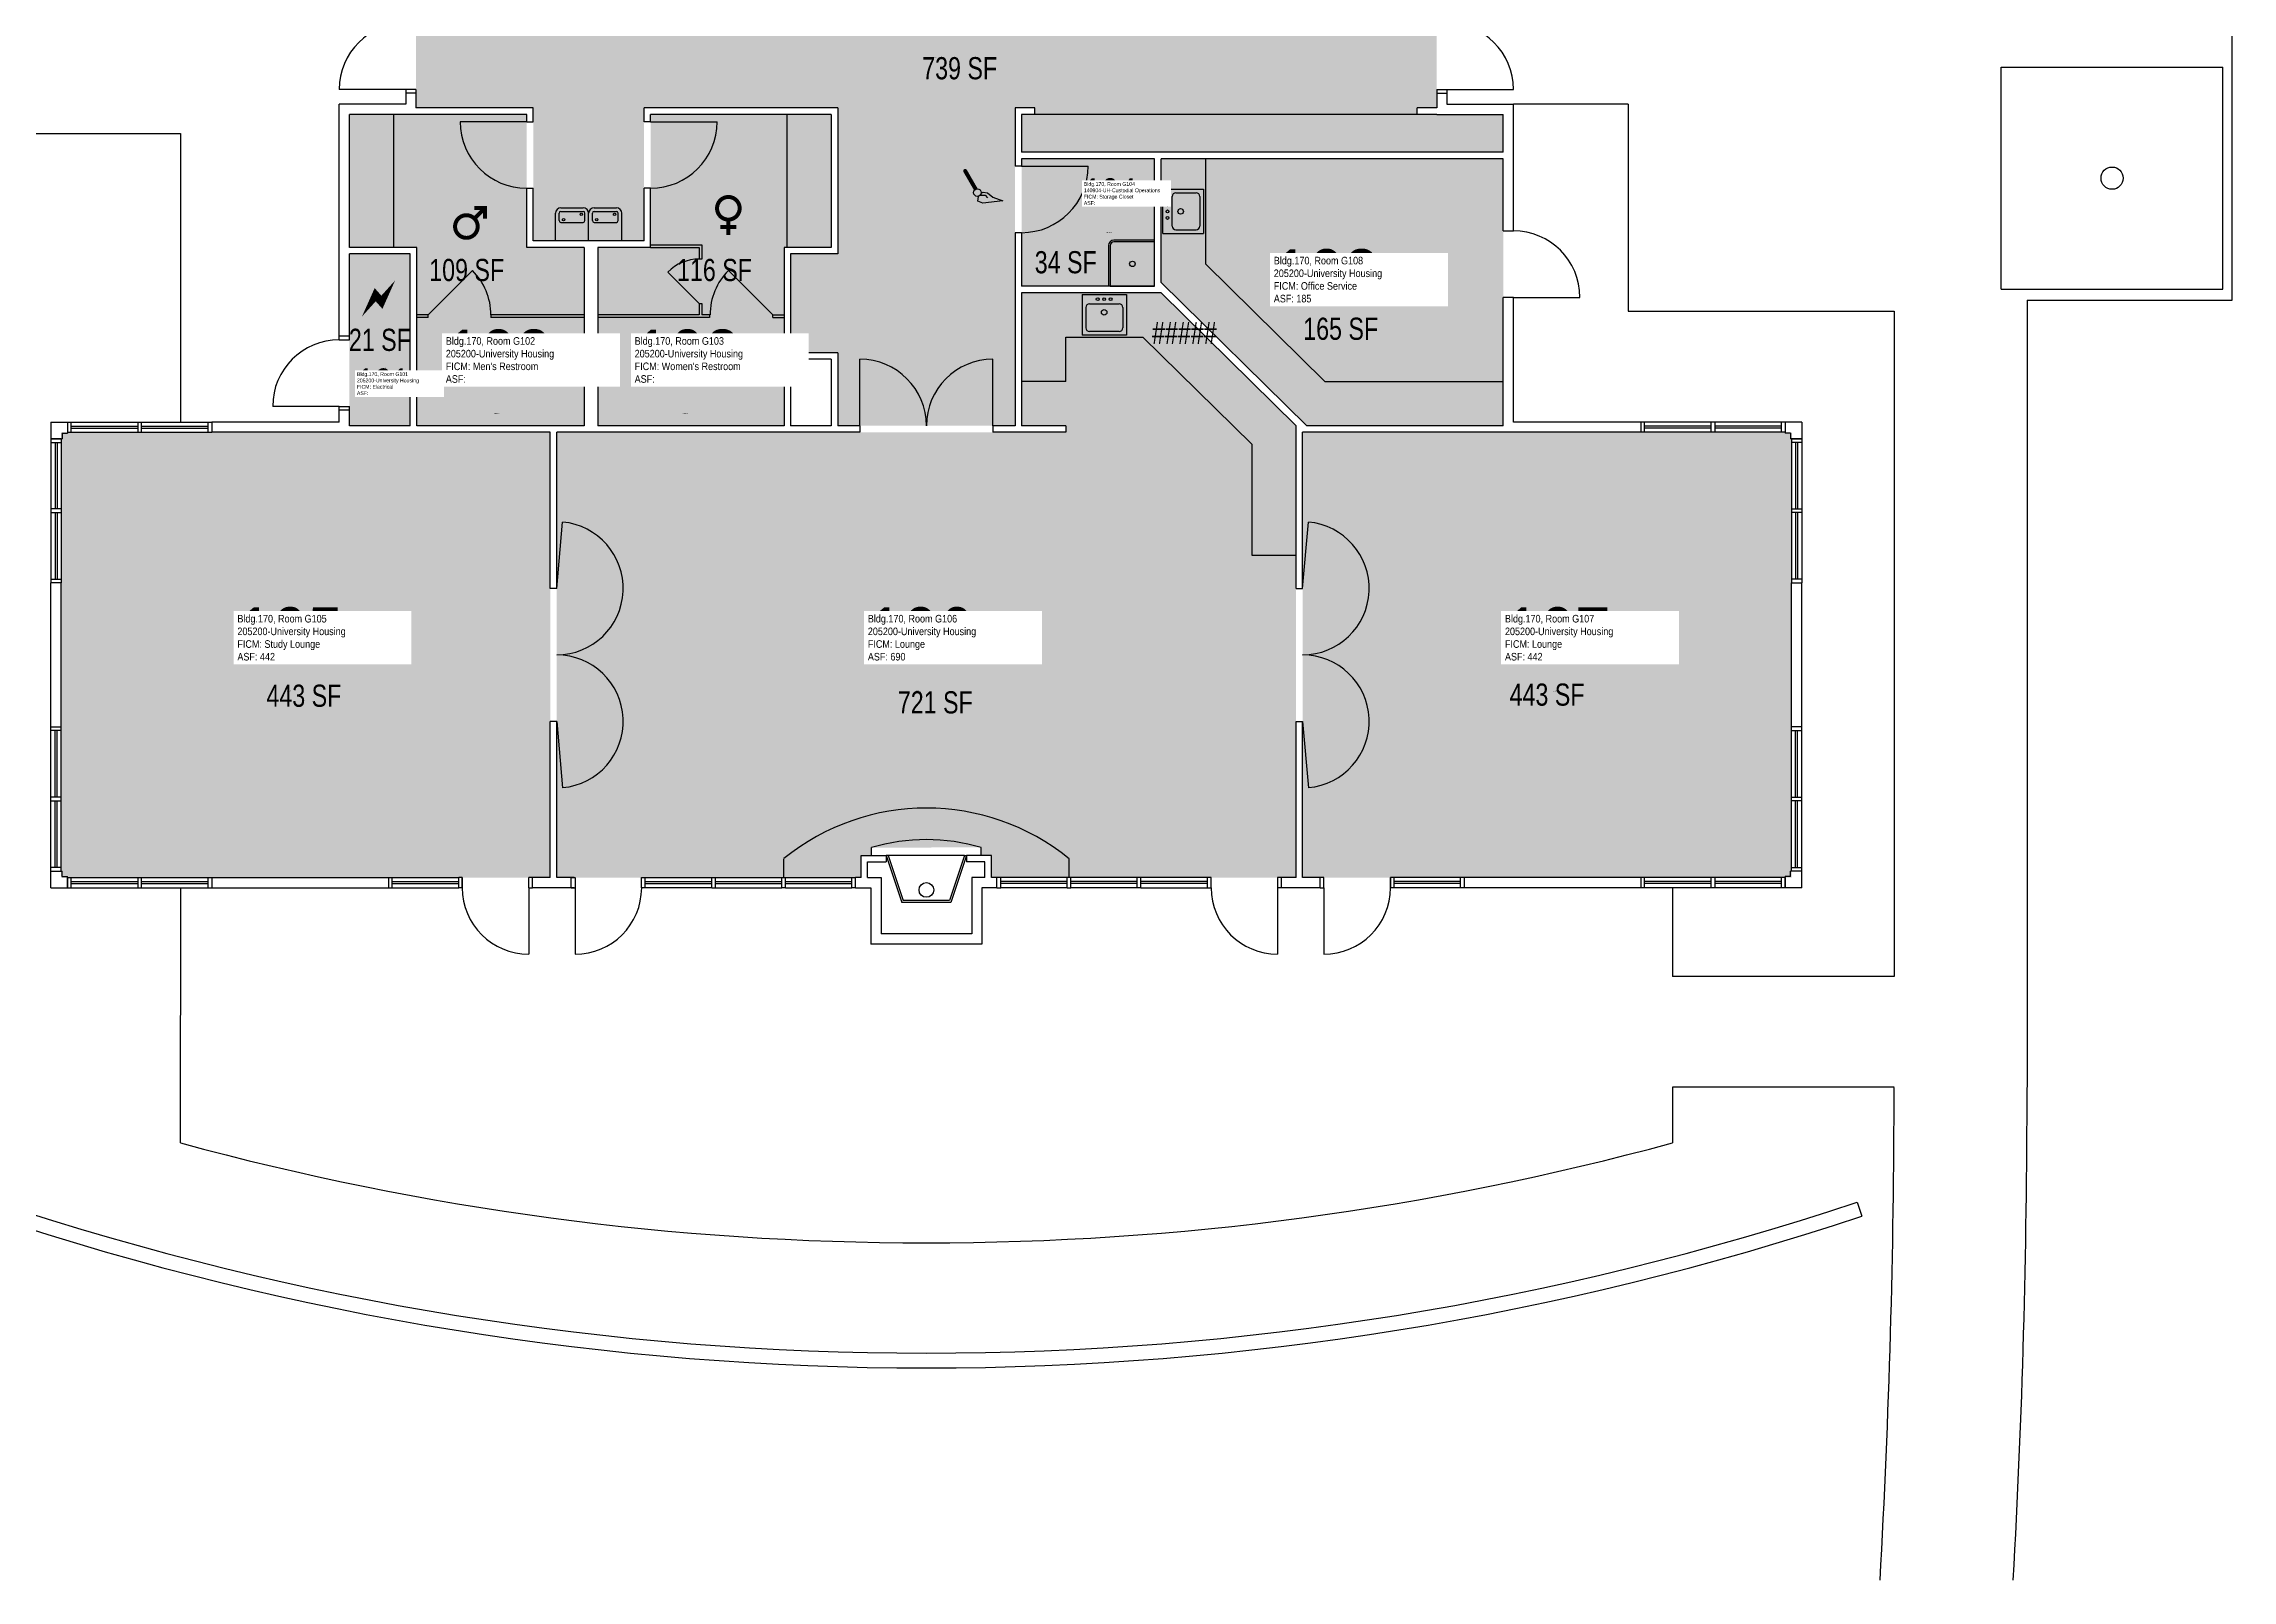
# Model space of a CAD drawing. Header units: inches. Extents: x -668 to 1313, y -375 to 1305.
# Drawn here: x -4 to 1181, y -375 to 457 of the extents above; entities that cross this region are included whole.
import ezdxf
from ezdxf.enums import TextEntityAlignment as Align

# ---------------------------------------------------------------- set-up
doc = ezdxf.new("R2010")
doc.units = ezdxf.units.IN
doc.header["$LTSCALE"] = 10
doc.header["$MEASUREMENT"] = 0
doc.layers.get('0').update_dxf_attribs({"linetype": 'CONTINUOUS'})
for name, color, linetype in [('A-DOOR', 2, 'CONTINUOUS'), ('A-FLOR', 3, 'CONTINUOUS'), ('A-GLAZ', 1, 'CONTINUOUS'), ('A-IDEN-ICON', 4, 'CONTINUOUS'), ('A-IDEN-RNUM', 7, 'CONTINUOUS'), ('A-IDEN-SNUM', 4, 'CONTINUOUS'), ('A-IDEN-VNUM', 4, 'CONTINUOUS'), ('A-SITE', 3, 'CONTINUOUS'), ('A-WALL', 5, 'CONTINUOUS'), ('AREA-TEXT', 3, 'CONTINUOUS'), ('Rooms-Category-Color', 7, 'CONTINUOUS'), ('Rooms-College-Color', 7, 'CONTINUOUS'), ('Rooms-Department-Color', 7, 'CONTINUOUS'), ('Rooms-Division-Color', 7, 'CONTINUOUS'), ('Rooms-Information', 7, 'CONTINUOUS')]:
    doc.layers.add(name, color=color, linetype=linetype)
doc.styles.add('CP_AREA', font='arial.ttf', dxfattribs={"height": 15})
doc.styles.add('CP_ROOMSNUMBER', font='arial.ttf', dxfattribs={"height": 1})
doc.styles.add('CP_ROOMVNUMBER', font='arial.ttf', dxfattribs={"width": 0.85, "height": 0.075})

# ---------------------------------------------------------------- blocks, each defined once
blk = doc.blocks.new('CPMEN')
at = {"const_width": 0.015}
blk.add_lwpolyline([(-0.0575, -0.02, 1), (0.0275, -0.02, 1)], format="xyb", close=True, dxfattribs=at)
for points in [[(0.055, 0.01), (0.055, 0.05), (0.015, 0.05)], [(0.0151, 0.0101), (0.055, 0.05)]]:
    blk.add_lwpolyline(points, dxfattribs=at)
blk = doc.blocks.new('CPWOMEN')
at = {"const_width": 0.015}
blk.add_lwpolyline([(-0.0375, 0, 1), (0.0475, 0, 1)], format="xyb", close=True, dxfattribs=at)
for points in [[(-0.025, -0.07), (0.035, -0.07)], [(0.005, -0.04), (0.005, -0.1)]]:
    blk.add_lwpolyline(points, dxfattribs=at)
blk = doc.blocks.new('CPCUST')
at = {"color": 0, "linetype": 'ByBlock'}
for p, q in [((0.0171, -0.0639), (0.02, -0.0466)), ((0.0358, -0.0705), (0.0171, -0.0639)), ((0.0262, -0.0408), (0.0446, -0.0406)), ((0.0297, -0.0341), (0.0376, -0.0302)), ((0.1117, -0.0625), (0.0358, -0.0705)), ((0.0376, -0.0302), (0.0533, -0.0324)), ((0.0446, -0.0406), (0.0543, -0.0505)), ((0.0533, -0.0324), (0.0745, -0.0479)), ((0.0745, -0.0479), (0.1117, -0.0625))]:
    blk.add_line(p, q, dxfattribs=at)
at = {"color": 0, "linetype": 'ByBlock', "const_width": 0.0075}
blk.add_lwpolyline([(-0.0332, 0.0481, 1), (-0.0268, 0.0519, 1)], format="xyb", close=True, dxfattribs=at)
at = {"color": 0, "linetype": 'ByBlock', "const_width": 0.015}
blk.add_lwpolyline([(-0.03, 0.05), (0.01, -0.0193)], dxfattribs=at)
at = {"color": 0, "linetype": 'ByBlock'}
blk.add_circle((0.0158, -0.0313), 0.0141, dxfattribs=at)
blk = doc.blocks.new('CPELECT')
blk.add_lwpolyline([(0.0623, 0.0629, 0, 0.03, 0), (0.0105, -0.0168, 0.03, 0.03, 0), (-0.0105, 0.0068, 0.03, 0, 0), (-0.0623, -0.0729, 0.03, 0, 0)], format="xyseb")

msp = doc.modelspace()

# ---------------------------------------------------------------- hatches: boundary and pattern name
at = {"layer": 'Rooms-Category-Color', "true_color": 0xadadad}
for points in [[(739.4, 422), (739.4, 418.5), (786, 418.5), (786, 398), (525.3, 398), (525.3, 418.5), (532.4, 418.5), (532.4, 422), (521.8, 422), (521.8, 250), (425.8, 250), (425.8, 289.5), (400.3, 289.5), (400.3, 343), (425.8, 343), (425.8, 422), (321, 422), (321, 350), (261, 350), (261, 422), (197.5, 422), (197.5, 597.5), (313, 597.5), (313, 554), (470.5, 554), (470.5, 556), (590.5, 556), (590.5, 554), (750, 554), (750, 422)], [(257.5, 418.5), (257.5, 346.5), (288.5, 346.5), (288.5, 250), (198, 250), (198, 346.5), (161.5, 346.5), (161.5, 418.5)], [(324.5, 418.5), (422.3, 418.5), (422.3, 346.5), (396.8, 346.5), (396.8, 250), (296, 250), (296, 346.5), (324.5, 346.5)], [(161.5, 343), (194.5, 343), (194.5, 250), (161.5, 250)]]:
    msp.add_hatch(color=253, dxfattribs=at).paths.add_polyline_path(points)
at = {"layer": 'Rooms-Category-Color', "true_color": 0x728ef3}
for points in [[(525.3, 394.5), (597.3, 394.5), (597.3, 325.5), (525.3, 325.5)], [(673.9, 250), (600.8, 322), (525.3, 322), (525.3, 250), (549.3, 250), (549.3, 246.5), (425.8, 246.5), (273.7, 246.5), (273.7, 5.5), (438.5, 5.5), (438.5, 17.5), (444, 17.5), (444, 21.7), (503.5, 21.8), (503.5, 17.5), (509, 17.5), (509, 5.5), (673.9, 5.5)], [(5.5, 246.5), (270.2, 246.5), (270.2, 5.5), (5.5, 5.5)], [(677.4, 246.5), (942, 246.5), (942, 5.5), (677.4, 5.5)]]:
    msp.add_hatch(color=171, dxfattribs=at).paths.add_polyline_path(points)
at = {"layer": 'Rooms-Category-Color', "true_color": 0xfa9ba3}
msp.add_hatch(color=241, dxfattribs=at).paths.add_polyline_path([(600.8, 394.5), (786, 394.5), (786, 250), (679.6, 250), (600.8, 327.6)])
at = {"layer": 'Rooms-College-Color', "true_color": 0xadadad}
for points in [[(739.4, 422), (739.4, 418.5), (786, 418.5), (786, 398), (525.3, 398), (525.3, 418.5), (532.4, 418.5), (532.4, 422), (521.8, 422), (521.8, 250), (425.8, 250), (425.8, 289.5), (400.3, 289.5), (400.3, 343), (425.8, 343), (425.8, 422), (321, 422), (321, 350), (261, 350), (261, 422), (197.5, 422), (197.5, 597.5), (313, 597.5), (313, 554), (470.5, 554), (470.5, 556), (590.5, 556), (590.5, 554), (750, 554), (750, 422)], [(257.5, 418.5), (257.5, 346.5), (288.5, 346.5), (288.5, 250), (198, 250), (198, 346.5), (161.5, 346.5), (161.5, 418.5)], [(324.5, 418.5), (422.3, 418.5), (422.3, 346.5), (396.8, 346.5), (396.8, 250), (296, 250), (296, 346.5), (324.5, 346.5)], [(525.3, 394.5), (597.3, 394.5), (597.3, 325.5), (525.3, 325.5)], [(600.8, 394.5), (786, 394.5), (786, 250), (679.6, 250), (600.8, 327.6)], [(161.5, 343), (194.5, 343), (194.5, 250), (161.5, 250)], [(673.9, 250), (600.8, 322), (525.3, 322), (525.3, 250), (549.3, 250), (549.3, 246.5), (425.8, 246.5), (273.7, 246.5), (273.7, 5.5), (438.5, 5.5), (438.5, 17.5), (444, 17.5), (444, 21.7), (503.5, 21.8), (503.5, 17.5), (509, 17.5), (509, 5.5), (673.9, 5.5)], [(5.5, 246.5), (270.2, 246.5), (270.2, 5.5), (5.5, 5.5)], [(677.4, 246.5), (942, 246.5), (942, 5.5), (677.4, 5.5)]]:
    msp.add_hatch(color=253, dxfattribs=at).paths.add_polyline_path(points)
at = {"layer": 'Rooms-Department-Color', "true_color": 0xacacac}
for points in [[(739.4, 422), (739.4, 418.5), (786, 418.5), (786, 398), (525.3, 398), (525.3, 418.5), (532.4, 418.5), (532.4, 422), (521.8, 422), (521.8, 250), (425.8, 250), (425.8, 289.5), (400.3, 289.5), (400.3, 343), (425.8, 343), (425.8, 422), (321, 422), (321, 350), (261, 350), (261, 422), (197.5, 422), (197.5, 597.5), (313, 597.5), (313, 554), (470.5, 554), (470.5, 556), (590.5, 556), (590.5, 554), (750, 554), (750, 422)], [(257.5, 418.5), (257.5, 346.5), (288.5, 346.5), (288.5, 250), (198, 250), (198, 346.5), (161.5, 346.5), (161.5, 418.5)], [(324.5, 418.5), (422.3, 418.5), (422.3, 346.5), (396.8, 346.5), (396.8, 250), (296, 250), (296, 346.5), (324.5, 346.5)], [(161.5, 343), (194.5, 343), (194.5, 250), (161.5, 250)]]:
    msp.add_hatch(color=253, dxfattribs=at).paths.add_polyline_path(points)
at = {"layer": 'Rooms-Department-Color', "true_color": 0x604aed}
for points in [[(525.3, 394.5), (597.3, 394.5), (597.3, 325.5), (525.3, 325.5)], [(600.8, 394.5), (786, 394.5), (786, 250), (679.6, 250), (600.8, 327.6)], [(673.9, 250), (600.8, 322), (525.3, 322), (525.3, 250), (549.3, 250), (549.3, 246.5), (425.8, 246.5), (273.7, 246.5), (273.7, 5.5), (438.5, 5.5), (438.5, 17.5), (444, 17.5), (444, 21.7), (503.5, 21.8), (503.5, 17.5), (509, 17.5), (509, 5.5), (673.9, 5.5)], [(5.5, 246.5), (270.2, 246.5), (270.2, 5.5), (5.5, 5.5)], [(677.4, 246.5), (942, 246.5), (942, 5.5), (677.4, 5.5)]]:
    msp.add_hatch(color=173, dxfattribs=at).paths.add_polyline_path(points)
at = {"layer": 'Rooms-Division-Color', "true_color": 0xadadad}
for points in [[(739.4, 422), (739.4, 418.5), (786, 418.5), (786, 398), (525.3, 398), (525.3, 418.5), (532.4, 418.5), (532.4, 422), (521.8, 422), (521.8, 250), (425.8, 250), (425.8, 289.5), (400.3, 289.5), (400.3, 343), (425.8, 343), (425.8, 422), (321, 422), (321, 350), (261, 350), (261, 422), (197.5, 422), (197.5, 597.5), (313, 597.5), (313, 554), (470.5, 554), (470.5, 556), (590.5, 556), (590.5, 554), (750, 554), (750, 422)], [(257.5, 418.5), (257.5, 346.5), (288.5, 346.5), (288.5, 250), (198, 250), (198, 346.5), (161.5, 346.5), (161.5, 418.5)], [(324.5, 418.5), (422.3, 418.5), (422.3, 346.5), (396.8, 346.5), (396.8, 250), (296, 250), (296, 346.5), (324.5, 346.5)], [(161.5, 343), (194.5, 343), (194.5, 250), (161.5, 250)]]:
    msp.add_hatch(color=253, dxfattribs=at).paths.add_polyline_path(points)
at = {"layer": 'Rooms-Division-Color', "true_color": 0x604aed}
for points in [[(525.3, 394.5), (597.3, 394.5), (597.3, 325.5), (525.3, 325.5)], [(600.8, 394.5), (786, 394.5), (786, 250), (679.6, 250), (600.8, 327.6)], [(673.9, 250), (600.8, 322), (525.3, 322), (525.3, 250), (549.3, 250), (549.3, 246.5), (425.8, 246.5), (273.7, 246.5), (273.7, 5.5), (438.5, 5.5), (438.5, 17.5), (444, 17.5), (444, 21.7), (503.5, 21.8), (503.5, 17.5), (509, 17.5), (509, 5.5), (673.9, 5.5)], [(5.5, 246.5), (270.2, 246.5), (270.2, 5.5), (5.5, 5.5)], [(677.4, 246.5), (942, 246.5), (942, 5.5), (677.4, 5.5)]]:
    msp.add_hatch(color=173, dxfattribs=at).paths.add_polyline_path(points)

# ---------------------------------------------------------------- linework, layer by layer
at = {"layer": 'A-DOOR'}
for p, q in [((192, 432), (156, 432)), ((197.5, 432), (192, 432)), ((192, 432), (192, 430)), ((197.5, 432), (197.5, 430)), ((750, 432), (755.5, 432)), ((750, 432), (750, 430)), ((755.5, 432), (755.5, 430)), ((755.5, 432), (791.5, 432)), ((257.5, 414.5), (221.5, 414.5)), ((324.5, 414.5), (360.5, 414.5)), ((525.3, 390.5), (561.3, 390.5)), ((204.1, 310), (228.1, 334)), ((350.8, 316.2), (333.8, 333.1)), ((390.7, 310), (366.7, 334)), ((791.5, 319.5), (827.5, 319.5)), ((437.8, 250), (437.8, 286)), ((509.8, 250), (509.8, 286)), ((156, 260.5), (120, 260.5)), ((273.7, 162), (276.8, 197.9)), ((677.4, 162), (680.5, 197.9)), ((273.7, 90), (276.8, 54.1)), ((677.4, 90), (680.5, 54.1)), ((222.6, 0), (222.6, 5.5)), ((258.6, 0), (258.6, -36)), ((283.7, 0), (283.7, -36)), ((663.9, 0), (663.9, -36)), ((688.9, 0), (688.9, -36)), ((724.9, 0), (724.9, 5.5))]:
    msp.add_line(p, q, dxfattribs=at)
for centre, radius, start, end in [((192, 432), 36, 90, 180), ((755.5, 432), 36, 360, 90), ((257.5, 414.5), 36, 180, 270), ((324.5, 414.5), 36, 270, 360), ((525.3, 390.5), 36, 270, 360), ((791.5, 319.5), 36, 360, 90), ((204.1, 310), 34, 360, 45), ((350.8, 316.2), 24, 90, 135), ((390.7, 310), 34, 135, 180), ((156, 260.5), 36, 90, 180), ((437.8, 250), 36, 0, 90), ((509.8, 250), 36, 90, 180), ((273.7, 162), 36, 270, 85), ((677.4, 162), 36, 270, 85), ((273.7, 90), 36, 275, 90), ((677.4, 90), 36, 275, 90), ((258.6, 0), 36, 180, 270), ((283.7, 0), 36, 270, 360), ((663.9, 0), 36, 180, 270), ((688.9, 0), 36, 270, 360)]:
    msp.add_arc(centre, radius, start, end, dxfattribs=at)
at = {"layer": 'A-FLOR'}
for p, q in [((185.5, 346.5), (185.5, 418.5)), ((398.3, 418.5), (398.3, 346.5)), ((739.4, 418.5), (532.4, 418.5)), ((276, 368), (288, 368)), ((294, 368), (306, 368)), ((601.8, 354.1), (601.8, 378.1)), ((601.8, 378.1), (623.8, 378.1)), ((606.8, 358.1), (606.8, 374.1)), ((608.8, 376.1), (619.8, 376.1)), ((621.8, 374.1), (621.8, 358.1)), ((623.8, 378.1), (623.8, 354.1)), ((273, 350), (273, 365)), ((275, 361), (275, 365)), ((276, 366), (288, 366)), ((276, 360), (288, 360)), ((289, 361), (289, 365)), ((291, 350), (291, 365)), ((291, 350), (291, 365)), ((293, 361), (293, 365)), ((294, 366), (306, 366)), ((294, 360), (306, 360)), ((307, 361), (307, 365)), ((309, 350), (309, 365)), ((608.8, 356.1), (619.8, 356.1)), ((572.3, 347.5), (572.3, 325.5)), ((573.3, 347.5), (573.3, 325.5)), ((597.3, 350.5), (575.3, 350.5)), ((597.3, 349.5), (575.3, 349.5)), ((597.3, 325.5), (597.3, 349.5)), ((601.8, 354.1), (623.8, 354.1)), ((558.1, 321), (558.1, 299)), ((558.1, 321), (582.1, 321)), ((573.3, 325.5), (597.3, 325.5)), ((582.1, 321), (582.1, 299)), ((560.1, 314), (560.1, 303)), ((562.1, 316), (578.1, 316)), ((580.1, 314), (580.1, 303)), ((582.1, 299), (558.1, 299)), ((578.1, 301), (562.1, 301)), ((549.3, 274), (525.3, 274)), ((649.9, 180), (673.9, 180)), ((396.6, 5.5), (396.6, 15.7)), ((438.5, 17.5), (452, 17.5)), ((438.5, 5.5), (438.5, 17.5)), ((442, 14), (452, 14)), ((442, 5.5), (442, 14)), ((444, 17.5), (444, 21.7)), ((452, 17.5), (460.5, -8)), ((452, 17.5), (452, 14)), ((453.1, 17.5), (452, 17.5)), ((494.5, 17.5), (453.1, 17.5)), ((453.1, 17.5), (461.2, -7)), ((494.5, 17.5), (486.3, -7)), ((495.5, 17.5), (487, -8)), ((494.5, 17.5), (495.5, 17.5)), ((495.5, 17.5), (495.5, 14)), ((509, 17.5), (495.5, 17.5)), ((505.5, 14), (495.5, 14)), ((503.5, 17.5), (503.5, 21.8)), ((505.5, 5.5), (505.5, 14)), ((509, 5.5), (509, 17.5)), ((551, 5.5), (551, 15.7)), ((438.5, 5.5), (435.5, 5.5)), ((442, 5.5), (449.3, 5.5)), ((505.5, 5.5), (498.3, 5.5)), ((512, 5.5), (509, 5.5)), ((487, -8), (460.5, -8)), ((486.3, -7), (461.2, -7))]:
    msp.add_line(p, q, dxfattribs=at)
for points in [[(624.8, 394.5), (624.8, 337.7), (689.4, 274), (786, 274)], [(549.3, 274), (549.3, 298), (590.9, 298), (649.9, 240), (649.9, 180)]]:
    msp.add_lwpolyline(points, dxfattribs=at)
for centre, radius in [((604.3, 369.5), 0.791), ((611.4, 366), 1.5), ((277.4, 361.6), 0.637), ((287, 364.5), 0.637), ((295.4, 361.6), 0.637), ((305, 364.5), 0.637), ((604.3, 366), 0.791), ((604.3, 362.5), 0.791), ((585.3, 337.6), 1.5), ((566.5, 318.5), 0.791), ((570, 311.4), 1.5), ((570, 318.5), 0.791), ((573.5, 318.5), 0.791)]:
    msp.add_circle(centre, radius, dxfattribs=at)
at = {"layer": 'A-FLOR', "ltscale": 0.25}
msp.add_circle((473.8, -1.2), 4, dxfattribs=at)
at = {"layer": 'A-FLOR'}
for centre, radius, start, end in [((276, 365), 3, 90, 180), ((288, 365), 3, 360, 90), ((294, 365), 3, 90, 180), ((306, 365), 3, 360, 90), ((608.8, 374.1), 2, 90, 180), ((619.8, 374.1), 2, 360, 90), ((276, 365), 1, 90, 180), ((276, 361), 1, 180, 270), ((288, 365), 1, 360, 90), ((288, 361), 1, 270, 360), ((294, 365), 1, 90, 180), ((294, 361), 1, 180, 270), ((306, 365), 1, 360, 90), ((306, 361), 1, 270, 360), ((608.8, 358.1), 2, 180, 270), ((619.8, 358.1), 2, 270, 360), ((575.3, 347.5), 3, 90, 180), ((575.3, 347.5), 2, 90, 180), ((562.1, 314), 2, 90, 180), ((578.1, 314), 2, 0, 90), ((562.1, 303), 2, 180, 270), ((578.1, 303), 2, 270, 0), ((473.8, -79.4), 122.5, 50.9063, 129.0501), ((473.8, -78.5), 104.5, 73.4895, 106.5347)]:
    msp.add_arc(centre, radius, start, end, dxfattribs=at)
at = {"layer": 'A-GLAZ'}
for p, q in [((9, 252), (11, 252)), ((11, 252), (47.1, 252)), ((11, 246.5), (11, 252)), ((11, 249.8), (47.1, 249.8)), ((47.1, 252), (49, 252)), ((47.1, 252), (47.1, 246.5)), ((49, 246.5), (49, 252)), ((49, 252), (85.1, 252)), ((49, 249.8), (85.1, 249.8)), ((85.1, 252), (87, 252)), ((85.1, 246.5), (85.1, 252)), ((87, 252), (87, 246.5)), ((862.4, 252), (860.5, 252)), ((860.5, 252), (860.5, 246.5)), ((862.4, 246.5), (862.4, 252)), ((898.5, 252), (862.4, 252)), ((898.5, 249.8), (862.4, 249.8)), ((900.5, 252), (898.5, 252)), ((898.5, 246.5), (898.5, 252)), ((936.5, 252), (900.5, 252)), ((900.5, 252), (900.5, 246.5)), ((936.5, 249.8), (900.5, 249.8)), ((938.5, 252), (936.5, 252)), ((936.5, 246.5), (936.5, 252)), ((5.5, 243), (0, 243)), ((0, 243), (0, 241)), ((0, 241), (0, 205)), ((0, 241), (5.5, 241)), ((2.2, 241), (2.2, 205)), ((3.4, 241), (3.4, 205)), ((5.5, 243), (5.5, 241)), ((5.5, 241), (5.5, 205)), ((9, 246.5), (11, 246.5)), ((11, 248.7), (47.1, 248.7)), ((11, 246.5), (47.1, 246.5)), ((47.1, 246.5), (49, 246.5)), ((49, 248.7), (85.1, 248.7)), ((49, 246.5), (85.1, 246.5)), ((85.1, 246.5), (87, 246.5)), ((862.4, 246.5), (860.5, 246.5)), ((898.5, 248.7), (862.4, 248.7)), ((898.5, 246.5), (862.4, 246.5)), ((900.5, 246.5), (898.5, 246.5)), ((936.5, 248.7), (900.5, 248.7)), ((936.5, 246.5), (900.5, 246.5)), ((938.5, 246.5), (936.5, 246.5)), ((942, 243), (947.5, 243)), ((942, 243), (942, 241)), ((942, 241), (942, 205)), ((947.5, 241), (942, 241)), ((944.2, 241), (944.2, 205)), ((945.3, 241), (945.3, 205)), ((947.5, 243), (947.5, 241)), ((947.5, 241), (947.5, 205)), ((0, 205), (0, 203)), ((5.5, 205), (0, 205)), ((0, 203), (5.5, 203)), ((0, 203), (0, 167)), ((2.2, 203), (2.2, 167)), ((3.4, 203), (3.4, 167)), ((5.5, 205), (5.5, 203)), ((5.5, 203), (5.5, 167)), ((942, 205), (942, 203)), ((942, 205), (947.5, 205)), ((947.5, 203), (942, 203)), ((942, 203), (942, 167)), ((944.2, 203), (944.2, 167)), ((945.3, 203), (945.3, 167)), ((947.5, 205), (947.5, 203)), ((947.5, 203), (947.5, 167)), ((0, 167), (0, 165)), ((0, 167), (5.5, 167)), ((5.5, 167), (5.5, 165)), ((942, 167), (942, 165)), ((947.5, 167), (942, 167)), ((947.5, 167), (947.5, 165)), ((5.5, 165), (0, 165)), ((942, 165), (947.5, 165)), ((0, 85.1), (0, 87)), ((0, 87), (5.5, 87)), ((5.5, 85.1), (0, 85.1)), ((0, 49), (0, 85.1)), ((2.2, 49), (2.2, 85.1)), ((3.3, 49), (3.3, 85.1)), ((5.5, 85.1), (5.5, 87)), ((5.5, 49), (5.5, 85.1)), ((942, 85.1), (942, 87)), ((947.5, 87), (942, 87)), ((942, 85.1), (947.5, 85.1)), ((942, 49), (942, 85.1)), ((944.2, 49), (944.2, 85.1)), ((945.3, 49), (945.3, 85.1)), ((947.5, 85.1), (947.5, 87)), ((947.5, 49), (947.5, 85.1)), ((0, 47), (0, 49)), ((5.5, 49), (0, 49)), ((5.5, 47), (5.5, 49)), ((942, 47.1), (942, 49)), ((942, 49), (947.5, 49)), ((947.5, 47.1), (947.5, 49)), ((0, 11), (0, 47)), ((0, 47), (5.5, 47)), ((2.2, 11), (2.2, 47)), ((3.3, 11), (3.3, 47)), ((5.5, 11), (5.5, 47)), ((942, 11), (942, 47.1)), ((947.5, 47.1), (942, 47.1)), ((944.2, 11), (944.2, 47.1)), ((945.3, 11), (945.3, 47.1)), ((947.5, 11), (947.5, 47.1)), ((0, 9), (0, 11)), ((5.5, 11), (0, 11)), ((5.5, 9), (5.5, 11)), ((9, 5.5), (9, 0)), ((9, 5.5), (11, 5.5)), ((11, 5.5), (47, 5.5)), ((11, 0), (11, 5.5)), ((11, 3.3), (47, 3.3)), ((11, 2.2), (47, 2.2)), ((47, 5.5), (49, 5.5)), ((47, 5.5), (47, 0)), ((49, 0), (49, 5.5)), ((49, 5.5), (85, 5.5)), ((49, 3.3), (85, 3.3)), ((49, 2.2), (85, 2.2)), ((85, 5.5), (87, 5.5)), ((85, 0), (85, 5.5)), ((87, 5.5), (87, 0)), ((182.6, 5.5), (184.6, 5.5)), ((182.6, 5.5), (182.6, 0)), ((184.6, 5.5), (220.7, 5.5)), ((184.6, 0), (184.6, 5.5)), ((184.6, 3.3), (220.7, 3.3)), ((184.6, 2.2), (220.7, 2.2)), ((222.6, 5.5), (220.7, 5.5)), ((220.7, 0), (220.7, 5.5)), ((222.6, 5.5), (222.6, 0)), ((258.6, 0), (258.6, 5.5)), ((260.6, 5.5), (258.6, 5.5)), ((258.6, 0), (260.6, 0)), ((260.6, 0), (260.6, 5.5)), ((281.6, 5.5), (283.6, 5.5)), ((281.6, 0), (281.6, 5.5)), ((281.6, 0), (283.6, 0)), ((283.7, 5.5), (283.7, 0)), ((319.6, 0), (319.6, 5.5)), ((319.6, 5.5), (321.6, 5.5)), ((321.6, 0), (319.6, 0)), ((321.6, 0), (321.6, 5.5)), ((321.6, 5.5), (357.6, 5.5)), ((321.6, 3.3), (357.6, 3.3)), ((321.6, 2.2), (357.6, 2.2)), ((357.6, 0), (321.6, 0)), ((357.6, 0), (357.6, 5.5)), ((357.6, 5.5), (359.6, 5.5)), ((359.6, 5.5), (395.6, 5.5)), ((359.6, 0), (359.6, 5.5)), ((359.6, 3.3), (395.6, 3.3)), ((359.6, 2.2), (395.6, 2.2)), ((359.6, 0), (395.6, 0)), ((395.6, 0), (395.6, 5.5)), ((395.6, 5.5), (397.6, 5.5)), ((397.6, 0), (395.6, 0)), ((397.6, 0), (397.6, 5.5)), ((397.6, 5.5), (433.5, 5.5)), ((397.6, 3.4), (433.5, 3.4)), ((397.6, 2.2), (433.5, 2.2)), ((397.6, 0), (433.5, 0)), ((433.5, 0), (433.5, 5.5)), ((433.5, 5.5), (435.5, 5.5)), ((435.5, 0), (433.5, 0)), ((435.5, 0), (435.5, 5.5)), ((512, 0), (512, 5.5)), ((514, 5.5), (512, 5.5)), ((512, 0), (514, 0)), ((514, 0), (514, 5.5)), ((550, 5.5), (514, 5.5)), ((550, 3.4), (514, 3.4)), ((550, 2.2), (514, 2.2)), ((550, 0), (514, 0)), ((550, 0), (550, 5.5)), ((552, 5.5), (550, 5.5)), ((550, 0), (552, 0)), ((552, 0), (552, 5.5)), ((587.9, 5.5), (552, 5.5)), ((587.9, 3.3), (552, 3.3)), ((587.9, 2.2), (552, 2.2)), ((587.9, 0), (552, 0)), ((589.9, 5.5), (587.9, 5.5)), ((587.9, 0), (587.9, 5.5)), ((589.9, 0), (589.9, 5.5)), ((626, 5.5), (589.9, 5.5)), ((626, 3.3), (589.9, 3.3)), ((626, 2.2), (589.9, 2.2)), ((589.9, 0), (625.9, 0)), ((627.9, 5.5), (625.9, 5.5)), ((625.9, 0), (625.9, 5.5)), ((625.9, 0), (627.9, 0)), ((627.9, 0), (627.9, 5.5)), ((665.9, 5.5), (663.9, 5.5)), ((663.9, 5.5), (663.9, 0)), ((665.9, 0), (663.9, 0)), ((665.9, 0), (665.9, 5.5)), ((688.9, 5.5), (686.9, 5.5)), ((686.9, 0), (686.9, 5.5)), ((686.9, 0), (688.9, 0)), ((688.9, 0), (688.9, 5.5)), ((726.9, 5.5), (724.9, 5.5)), ((724.9, 5.5), (724.9, 0)), ((726.9, 0), (726.9, 5.5)), ((762.9, 5.5), (726.9, 5.5)), ((762.9, 3.3), (726.9, 3.3)), ((762.9, 2.2), (726.9, 2.2)), ((764.9, 5.5), (762.9, 5.5)), ((762.9, 0), (762.9, 5.5)), ((764.9, 5.5), (764.9, 0)), ((862.5, 5.5), (860.5, 5.5)), ((860.5, 5.5), (860.5, 0)), ((862.5, 0), (862.5, 5.5)), ((898.5, 5.5), (862.5, 5.5)), ((898.5, 3.3), (862.5, 3.3)), ((898.5, 2.2), (862.5, 2.2)), ((900.5, 5.5), (898.5, 5.5)), ((898.5, 0), (898.5, 5.5)), ((936.5, 5.5), (900.5, 5.5)), ((900.5, 5.5), (900.5, 0)), ((936.5, 3.3), (900.5, 3.3)), ((936.5, 2.2), (900.5, 2.2)), ((938.5, 5.5), (936.5, 5.5)), ((936.5, 0), (936.5, 5.5)), ((938.5, 5.5), (938.5, 0)), ((942, 9), (942, 11)), ((942, 11), (947.5, 11)), ((947.5, 9), (947.5, 11)), ((9, 0), (11, 0)), ((11, 0), (47, 0)), ((47, 0), (49, 0)), ((49, 0), (85, 0)), ((85, 0), (87, 0)), ((182.6, 0), (184.6, 0)), ((184.6, 0), (220.7, 0)), ((222.6, 0), (220.7, 0)), ((357.6, 0), (359.6, 0)), ((589.9, 0), (587.9, 0)), ((726.9, 0), (724.9, 0)), ((762.9, 0), (726.9, 0)), ((764.9, 0), (762.9, 0)), ((862.5, 0), (860.5, 0)), ((898.5, 0), (862.5, 0)), ((900.5, 0), (898.5, 0)), ((936.5, 0), (900.5, 0)), ((938.5, 0), (936.5, 0))]:
    msp.add_line(p, q, dxfattribs=at)
at = {"layer": 'A-SITE'}
for p, q in [((1180.5, 318), (1180.5, 642)), ((1055.5, 444), (1175.5, 444)), ((1055.5, 324), (1055.5, 444)), ((1175.5, 324), (1175.5, 444)), ((853.6, 424), (791.5, 424)), ((853.6, 424), (853.6, 312)), ((-374.6, 408.3), (70.1, 408.2)), ((70.1, 408.2), (70.1, 252)), ((1055.5, 324), (1175.5, 324)), ((853.6, 312), (997.6, 312)), ((997.6, 312), (997.5, -48)), ((1069.6, 318), (1069.5, -108)), ((1069.6, 318), (1180.5, 318)), ((877.5, 0), (877.5, -48)), ((70.1, 0), (70, -138.1)), ((877.5, -24), (877.5, -48)), ((997.5, -48), (877.5, -48)), ((997.5, -108), (877.5, -108)), ((877.5, -108), (877.5, -138.1)), ((877.5, -108), (877.5, -138.1)), ((977.5, -170.1), (980, -177.7))]:
    msp.add_line(p, q, dxfattribs=at)
for centre, radius, start, end in [((-3730.5, -106.9), 4728, 356.7512, 359.9858), ((-3730.5, -106.9), 4800, 356.8, 359.9858), ((473.8, 1340.8), 1533, 254.7314, 285.2686), ((473.8, 1340.8), 1592.7, 251.5612, 288.4388), ((473.8, 1340.8), 1600.7, 251.5612, 288.4388)]:
    msp.add_arc(centre, radius, start, end, dxfattribs=at)
at = {"layer": 'A-WALL'}
for p, q in [((197.5, 430), (192, 430)), ((192, 430), (192, 424)), ((197.5, 430), (197.5, 422)), ((750, 430), (755.5, 430)), ((750, 430), (750, 422)), ((755.5, 430), (755.5, 424)), ((192, 424), (156, 424)), ((156, 296.5), (156, 424)), ((197.5, 418.5), (161.5, 418.5)), ((161.5, 346.5), (161.5, 418.5)), ((261, 422), (197.5, 422)), ((257.5, 418.5), (197.5, 418.5)), ((257.5, 414.5), (257.5, 418.5)), ((261, 414.5), (261, 422)), ((425.8, 422), (321, 422)), ((321, 414.5), (321, 422)), ((422.3, 418.5), (324.5, 418.5)), ((324.5, 414.5), (324.5, 418.5)), ((422.3, 418.5), (422.3, 346.5)), ((425.8, 422), (425.8, 343)), ((521.8, 422), (521.8, 390.5)), ((532.4, 422), (521.8, 422)), ((532.4, 418.5), (525.3, 418.5)), ((525.3, 418.5), (525.3, 398)), ((532.4, 418.5), (532.4, 422)), ((750, 422), (739.4, 422)), ((739.4, 418.5), (739.4, 422)), ((750, 418.5), (739.4, 418.5)), ((750, 418.5), (786, 418.5)), ((755.5, 424), (791.5, 424)), ((786, 398), (786, 418.5)), ((791.5, 355.5), (791.5, 424)), ((257.5, 414.5), (261, 414.5)), ((324.5, 414.5), (321, 414.5)), ((786, 398), (525.3, 398)), ((525.3, 394.5), (525.3, 390.5)), ((597.3, 394.5), (525.3, 394.5)), ((597.3, 325.5), (597.3, 394.5)), ((786, 394.5), (600.8, 394.5)), ((600.8, 327.6), (600.8, 394.5)), ((786, 355.5), (786, 394.5)), ((525.3, 390.5), (521.8, 390.5)), ((257.5, 346.5), (257.5, 378.5)), ((257.5, 378.5), (261, 378.5)), ((261, 350), (261, 378.5)), ((321, 350), (321, 378.5)), ((324.5, 378.5), (321, 378.5)), ((324.5, 346.5), (324.5, 378.5)), ((786, 355.5), (791.5, 355.5)), ((198, 346.5), (161.5, 346.5)), ((198, 308.5), (198, 346.5)), ((288.5, 346.5), (257.5, 346.5)), ((321, 350), (261, 350)), ((288.5, 346.5), (288.5, 308.5)), ((324.5, 346.5), (296, 346.5)), ((296, 346.5), (296, 308.5)), ((324.5, 348), (352.3, 348)), ((324.5, 346.5), (350.8, 346.5)), ((350.8, 346.5), (350.8, 340.2)), ((352.3, 348), (352.3, 340.2)), ((396.8, 346.5), (396.8, 308.5)), ((422.3, 346.5), (396.8, 346.5)), ((525.3, 354.5), (521.8, 354.5)), ((521.8, 354.5), (521.8, 250)), ((525.3, 354.5), (525.3, 325.5)), ((194.5, 343), (161.5, 343)), ((161.5, 296.5), (161.5, 343)), ((194.5, 250), (194.5, 343)), ((352.3, 340.2), (350.8, 340.2)), ((400.3, 343), (400.3, 289.5)), ((425.8, 343), (400.3, 343)), ((597.3, 325.5), (525.3, 325.5)), ((600.8, 322), (525.3, 322)), ((525.3, 322), (525.3, 250)), ((600.8, 327.6), (679.6, 250)), ((600.8, 322), (673.9, 250)), ((204.1, 310), (198, 310)), ((198, 250), (198, 308.5)), ((204.1, 308.5), (198, 308.5)), ((204.1, 308.5), (204.1, 310)), ((288.5, 310), (238.1, 310)), ((238.1, 310), (238.1, 308.5)), ((288.5, 308.5), (238.1, 308.5)), ((288.5, 308.5), (288.5, 250)), ((350.8, 310), (296, 310)), ((356.5, 308.5), (296, 308.5)), ((296, 308.5), (296, 250)), ((350.8, 316.2), (352.3, 316.2)), ((350.8, 316.2), (350.8, 310)), ((352.3, 316.2), (352.3, 310)), ((356.5, 310), (352.3, 310)), ((356.5, 310), (356.5, 308.5)), ((390.7, 308.5), (390.7, 310)), ((390.7, 310), (396.8, 310)), ((390.7, 308.5), (396.8, 308.5)), ((396.8, 308.5), (396.8, 250)), ((786, 250), (786, 319.5)), ((791.5, 319.5), (786, 319.5)), ((791.5, 252), (791.5, 319.5)), ((161.5, 298.4), (156, 298.4)), ((156, 296.5), (161.5, 296.5)), ((425.8, 289.5), (400.3, 289.5)), ((422.3, 286), (400.3, 286)), ((400.3, 286), (400.3, 250)), ((422.3, 286), (422.3, 250)), ((425.8, 289.5), (425.8, 250)), ((0, 252), (0, 243)), ((0, 252), (9, 252)), ((9, 252), (9, 246)), ((156, 252), (87, 252)), ((156, 252), (156, 260.5)), ((156, 260.5), (161.5, 260.5)), ((161.5, 258.5), (156, 258.5)), ((161.5, 250), (161.5, 260.5)), ((194.5, 250), (161.5, 250)), ((288.5, 250), (198, 250)), ((396.8, 250), (296, 250)), ((422.3, 250), (400.3, 250)), ((437.8, 250), (425.8, 250)), ((437.8, 250), (437.8, 246.5)), ((521.8, 250), (509.8, 250)), ((509.8, 250), (509.8, 246.5)), ((549.3, 250), (525.3, 250)), ((549.3, 250), (549.3, 246.5)), ((673.9, 162), (673.9, 250)), ((786, 250), (679.6, 250)), ((860.5, 252), (791.5, 252)), ((947.5, 252), (938.5, 252)), ((938.5, 252), (938.5, 246)), ((947.5, 252), (947.5, 243)), ((0, 243), (6, 243)), ((6, 246), (6, 243)), ((6, 246), (9, 246)), ((161.5, 246.5), (87, 246.5)), ((270.2, 246.5), (161.5, 246.5)), ((270.2, 162), (270.2, 246.5)), ((437.8, 246.5), (273.7, 246.5)), ((273.7, 162), (273.7, 246.5)), ((549.3, 246.5), (509.8, 246.5)), ((786, 246.5), (677.4, 246.5)), ((677.4, 162), (677.4, 246.5)), ((860.5, 246.5), (786, 246.5)), ((941.5, 246), (938.5, 246)), ((941.5, 246), (941.5, 243)), ((947.5, 243), (941.5, 243)), ((0, 87), (0, 165)), ((5.5, 87), (5.5, 165)), ((273.7, 162), (270.2, 162)), ((673.9, 162), (677.4, 162)), ((942, 87), (942, 165)), ((947.5, 87), (947.5, 165)), ((270.2, 5.5), (270.2, 90)), ((273.7, 90), (270.2, 90)), ((273.7, 5.5), (273.7, 90)), ((673.9, 5.5), (673.9, 90)), ((673.9, 90), (677.4, 90)), ((677.4, 5.5), (677.4, 90)), ((0, 0), (0, 9)), ((0, 9), (6, 9)), ((0, 0), (9, 0)), ((0, 0), (1, 0)), ((0, 0), (1, 0)), ((6, 6), (6, 9)), ((6, 6), (9, 6)), ((9, 0), (9, 6)), ((87, 5.5), (182.6, 5.5)), ((87, 0), (182.6, 0)), ((270.2, 5.5), (260.6, 5.5)), ((283.2, 0), (260.6, 0)), ((283.2, 5.5), (273.7, 5.5)), ((435.5, 0), (443.8, 0)), ((443.8, 0), (443.8, -30.5)), ((449.3, 5.5), (449.3, -25)), ((498.3, 5.5), (498.3, -25)), ((503.8, 0), (503.8, -30.5)), ((512, 0), (503.8, 0)), ((673.9, 5.5), (665.9, 5.5)), ((686.9, 0), (665.9, 0)), ((686.9, 5.5), (677.4, 5.5)), ((860.5, 5.5), (764.9, 5.5)), ((860.5, 0), (764.9, 0)), ((941.5, 6), (938.5, 6)), ((938.5, 0), (938.5, 6)), ((947.5, 0), (938.5, 0)), ((947.5, 9), (941.5, 9)), ((941.5, 6), (941.5, 9)), ((947.5, 0), (947.5, 9)), ((503.8, -30.5), (443.8, -30.5)), ((498.3, -25), (449.3, -25))]:
    msp.add_line(p, q, dxfattribs=at)
msp.add_circle((1115.5, 384), 6, dxfattribs=at)

# ---------------------------------------------------------------- block references
at = {"layer": 'A-IDEN-ICON', "xscale": 144, "yscale": 144, "zscale": 144, "rotation": 359.9999999760988}
for name, p in [('CPCUST', (499.1, 380.7)), ('CPMEN', (227, 360.7)), ('CPWOMEN', (365.9, 367.7)), ('CPELECT', (177.3, 319.6))]:
    msp.add_blockref(name, p, dxfattribs=at)

# ---------------------------------------------------------------- texts
at = {"layer": 'A-IDEN-RNUM', "style": 'CP_ROOMSNUMBER'}
for s, rotation, p in [('0100-00', 0.07, (476.3, 449.1, 0)), ('0104-00', 0.07, (571.4, 354.4, 0)), ('0108-00', 0.07, (687.7, 300, 0)), ('0101-00', 90.07, (180.9, 278.7, 0)), ('0102-00', 0.07, (239.7, 256.6, 0)), ('0103-00', 0.07, (341.8, 256.6, 0)), ('0105-00', 0.07, (126.8, 106.3, 0)), ('0106-00', 0.07, (468, 106.3, 0)), ('0107-00', 0.07, (812.8, 106.3, 0))]:
    msp.add_text(s, height=0.36, rotation=rotation, dxfattribs=at).set_placement(p)
at = {"layer": 'A-IDEN-SNUM', "style": 'CP_ROOMSNUMBER'}
for s, rotation, p in [('1700G10000', 0.07, (476.3, 449.1, 0)), ('1700G10400', 0.07, (571.4, 354.4, 0)), ('1700G10800', 0.07, (687.7, 300, 0)), ('1700G10100', 90.07, (180.9, 278.7, 0)), ('1700G10200', 0.07, (239.7, 256.6, 0)), ('1700G10300', 0.07, (341.8, 256.6, 0)), ('1700G10500', 0.07, (126.8, 106.3, 0)), ('1700G10600', 0.07, (468, 106.3, 0)), ('1700G10700', 0.07, (812.8, 106.3, 0))]:
    msp.add_text(s, height=0.36, rotation=rotation, dxfattribs=at).set_placement(p)
at = {"layer": 'A-IDEN-VNUM', "style": 'CP_ROOMVNUMBER', "width": 0.85}
for s, height, p in [('104', 14.4, (559, 369.5, 0)), ('108', 28.8, (661.8, 316.7, 0)), ('102', 28.8, (213.7, 273.2, 0)), ('103', 28.8, (315.9, 273.2, 0)), ('101', 14.4, (165.6, 266.6, 0)), ('105', 28.8, (100.9, 122.9, 0)), ('106', 28.8, (442.1, 122.9, 0)), ('107', 28.8, (786.9, 122.9, 0))]:
    msp.add_text(s, height=height, dxfattribs=at).set_placement(p)
at = {"layer": 'AREA-TEXT', "style": 'CP_AREA', "width": 0.75}
for s, p in [('739 SF', (491.8, 443.5)), ('34 SF', (549.2, 338.5)), ('109 SF', (225, 334.3)), ('116 SF', (359.1, 334.3)), ('165 SF', (698, 302.5)), ('21 SF', (178, 296.5)), ('#####', (613.4, 300.3)), ('443 SF', (136.9, 103.9)), ('443 SF', (809.7, 104.5)), ('721 SF', (478.6, 100.3))]:
    msp.add_text(s, height=12, dxfattribs=at).set_placement(p, align=Align.MIDDLE_CENTER)

# ---------------------------------------------------------------- next in the draw order: texts
at = {"layer": 'Rooms-Information', "attachment_point": 7, "style": 'CP_ROOMVNUMBER', "bg_fill": 3, "box_fill_scale": 1.5, "bg_fill_color": 256, "bg_fill_true_color": 13158600, "bg_fill_transparency": 0}
for s, insert, char_height, width in [('Bldg.170, Room G104^M^J140904-UH-Custodial Operations^M^JFICM: Storage Closet^M^JASF: ', (559, 369.5, 0), 2.057, 46.08), ('Bldg.170, Room G108^M^J205200-University Housing^M^JFICM: Office Service^M^JASF: 185', (661.8, 316.7, 0), 4.114, 92.16), ('Bldg.170, Room G101^M^J205200-University Housing^M^JFICM: Electrical^M^JASF: ', (165.6, 266.6, 0), 2.057, 46.08), ('Bldg.170, Room G105^M^J205200-University Housing^M^JFICM: Study Lounge^M^JASF: 442', (100.9, 122.9, 0), 4.114, 92.16), ('Bldg.170, Room G106^M^J205200-University Housing^M^JFICM: Lounge^M^JASF: 690', (442.1, 122.9, 0), 4.114, 92.16), ('Bldg.170, Room G107^M^J205200-University Housing^M^JFICM: Lounge^M^JASF: 442', (786.9, 122.9, 0), 4.114, 92.16)]:
    msp.add_mtext(s, dxfattribs=dict(at, insert=insert, char_height=char_height, width=width))

# ---------------------------------------------------------------- next in the draw order: texts
at = {"layer": 'Rooms-Information', "insert": (213.7, 273.2, 0), "char_height": 4.114, "width": 92.16, "attachment_point": 7, "style": 'CP_ROOMVNUMBER', "bg_fill": 3, "box_fill_scale": 1.5, "bg_fill_color": 256, "bg_fill_true_color": 13158600, "bg_fill_transparency": 0}
msp.add_mtext("Bldg.170, Room G102^M^J205200-University Housing^M^JFICM: Men's Restroom^M^JASF: ", dxfattribs=at)

# ---------------------------------------------------------------- next in the draw order: texts
at = {"layer": 'Rooms-Information', "insert": (315.9, 273.2, 0), "char_height": 4.114, "width": 92.16, "attachment_point": 7, "style": 'CP_ROOMVNUMBER', "bg_fill": 3, "box_fill_scale": 1.5, "bg_fill_color": 256, "bg_fill_true_color": 13158600, "bg_fill_transparency": 0}
msp.add_mtext("Bldg.170, Room G103^M^J205200-University Housing^M^JFICM: Women's Restroom^M^JASF: ", dxfattribs=at)

doc.saveas('drawing.dxf')
